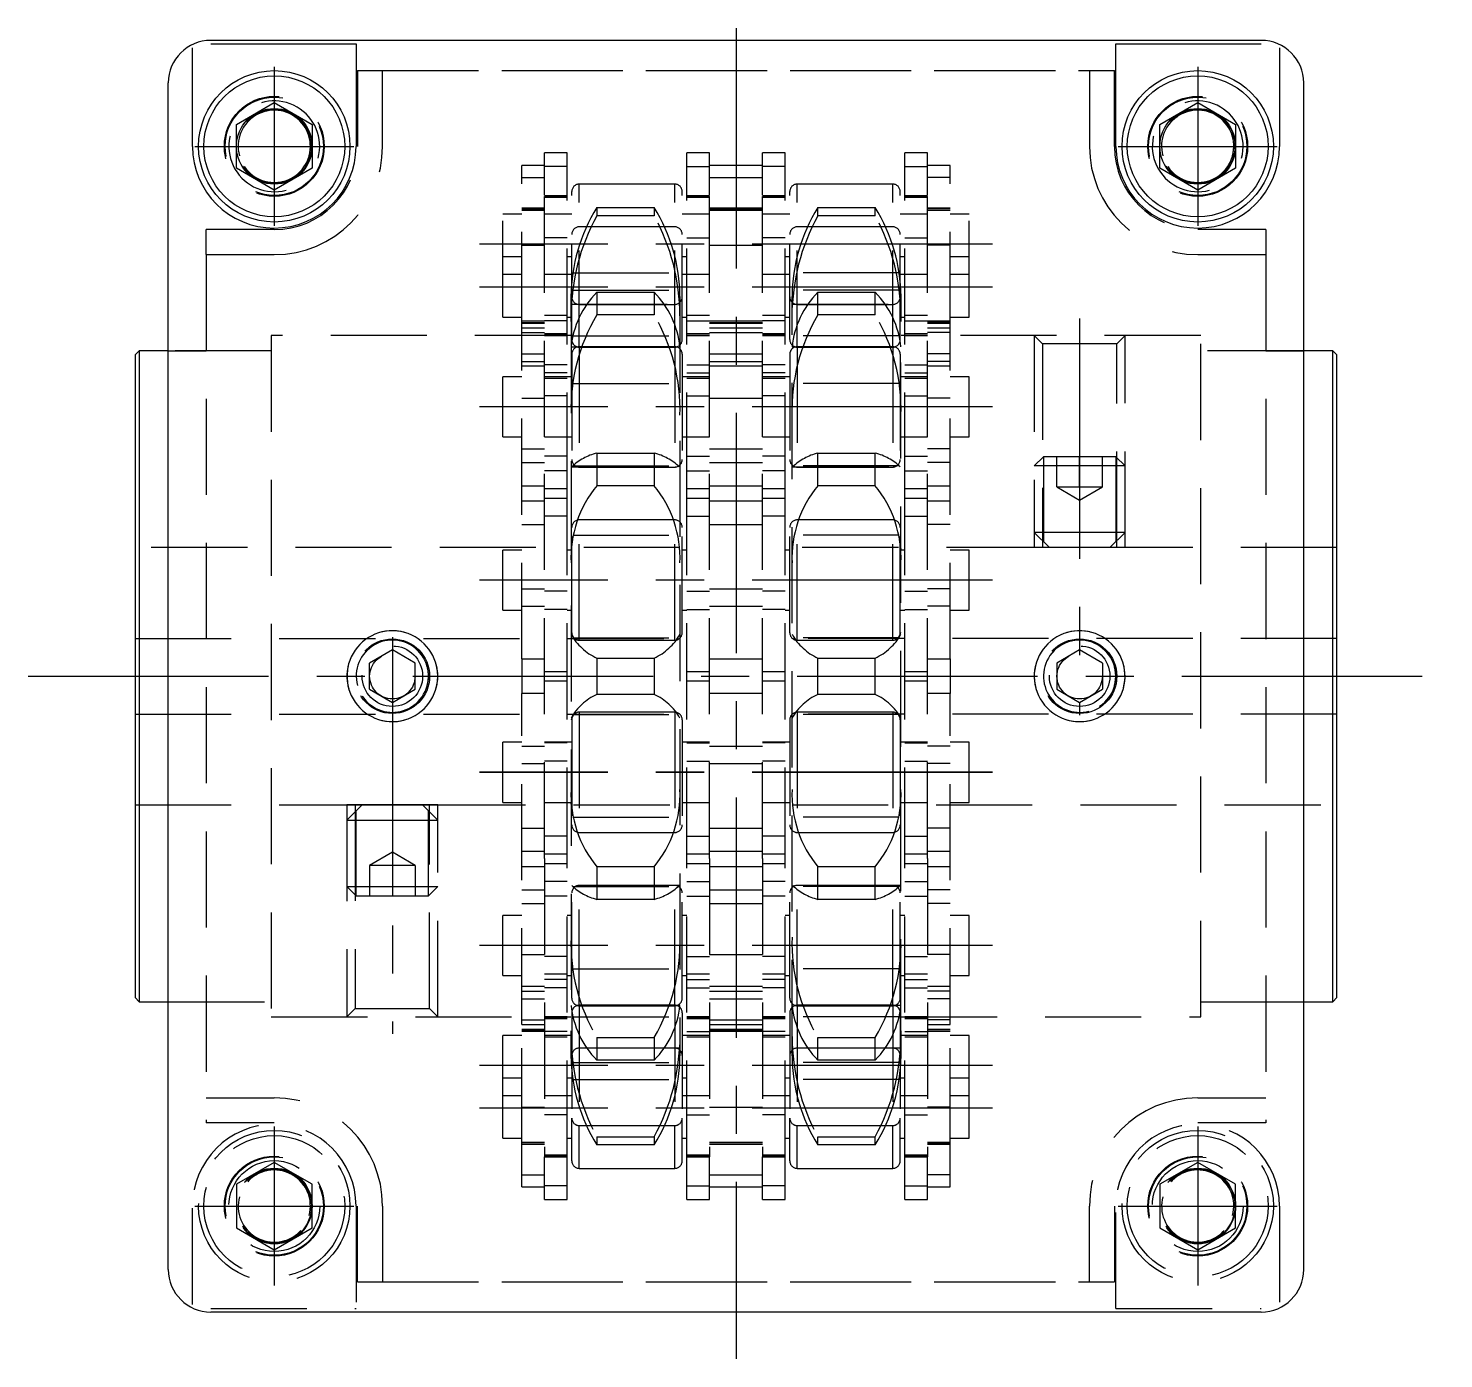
# Model space of a CAD drawing. Extents: x -7 to 197, y -8 to 201.
# Drawn here: x -7.1 to 86.4, y 113.5 to 201.3 of the extents above; entities that cross this region are included whole.
import ezdxf

# ---------------------------------------------------------------- set-up
doc = ezdxf.new("R2010")
doc.units = 0
doc.header["$LTSCALE"] = 0.5
doc.linetypes.add('CENTER', pattern=[50.8, 31.75, -6.35, 6.35, -6.35])
doc.linetypes.add('DASHED', pattern=[19.05, 12.7, -6.35])
for name, color, linetype in [('MSM_CENTER', 1, 'CENTER'), ('MSM_CONTINUOUS', 7, 'CONTINUOUS'), ('MSM_DASHED', 4, 'DASHED')]:
    doc.layers.add(name, color=color, linetype=linetype)

msp = doc.modelspace()

# ---------------------------------------------------------------- linework, layer by layer
at = {"layer": 'MSM_CENTER'}
for p, q in [((39.7, 201.346), (39.7, 113.469)), ((9.2, 198.8), (9.2, 188.3)), ((70.2, 198.8), (70.2, 188.3)), ((3.95, 193.55), (14.45, 193.55)), ((64.95, 193.55), (75.45, 193.55)), ((56.64, 187.084), (22.76, 187.084)), ((56.64, 184.258), (22.76, 184.258)), ((56.64, 184.258), (22.76, 184.258)), ((62.4, 182.175), (62.4, 155.968)), ((56.64, 176.342), (22.76, 176.342)), ((56.64, 176.34), (22.76, 176.34)), ((56.64, 164.9), (22.76, 164.9)), ((56.64, 164.899), (22.76, 164.899)), ((17, 161.131), (17, 134.925)), ((-7.05, 158.55), (86.45, 158.55)), ((56.64, 152.202), (22.76, 152.202)), ((56.64, 152.2), (22.76, 152.2)), ((56.64, 140.759), (22.76, 140.759)), ((56.64, 140.758), (22.76, 140.758)), ((56.64, 132.841), (22.76, 132.841)), ((56.64, 132.84), (22.76, 132.84)), ((56.64, 130.015), (22.76, 130.015)), ((9.2, 128.8), (9.2, 118.3)), ((70.2, 128.8), (70.2, 118.3)), ((3.95, 123.55), (14.45, 123.55)), ((64.95, 123.55), (75.45, 123.55))]:
    msp.add_line(p, q, dxfattribs=at)
at = {"layer": 'MSM_CONTINUOUS'}
for p, q in [((74.4, 200.55), (5, 200.55)), ((74.4, 200.55), (5, 200.55)), ((5, 200.318), (14.6, 200.318)), ((14.6, 200.318), (14.6, 193.55)), ((64.8, 193.55), (64.8, 200.318)), ((64.8, 200.318), (74.4, 200.318)), ((3.8, 193.55), (3.8, 200.047)), ((75.6, 200.047), (75.6, 193.55)), ((2.2, 119.35), (2.2, 197.75)), ((77.2, 119.35), (77.2, 197.75)), ((6.7, 194.993), (9.2, 196.436)), ((9.2, 196.436), (11.7, 194.993)), ((67.7, 194.993), (70.2, 196.436)), ((70.2, 196.436), (72.7, 194.993)), ((6.7, 192.106), (6.7, 194.993)), ((11.7, 194.993), (11.7, 192.106)), ((67.7, 192.106), (67.7, 194.993)), ((72.7, 194.993), (72.7, 192.106)), ((9.2, 190.663), (6.7, 192.106)), ((11.7, 192.106), (9.2, 190.663)), ((70.2, 190.663), (67.7, 192.106)), ((72.7, 192.106), (70.2, 190.663)), ((0.283, 180.05), (0, 179.767)), ((0, 179.767), (0, 137.332)), ((0.283, 180.05), (0.283, 137.05)), ((2.2, 180.05), (0.283, 180.05)), ((79.117, 180.05), (77.2, 180.05)), ((79.4, 179.767), (79.117, 180.05)), ((79.117, 137.05), (79.117, 180.05)), ((79.4, 137.332), (79.4, 179.767)), ((0, 137.332), (0.283, 137.05)), ((0.283, 137.05), (2.2, 137.05)), ((77.2, 137.05), (79.117, 137.05)), ((79.117, 137.05), (79.4, 137.332)), ((74.4, 116.55), (5, 116.55)), ((74.4, 116.55), (5, 116.55))]:
    msp.add_line(p, q, dxfattribs=at)
for centre, radius in [((9.2, 193.55), 5), ((70.2, 193.55), 5), ((9.2, 193.55), 4.654), ((70.2, 193.55), 4.654), ((9.2, 193.55), 2.5), ((70.2, 193.55), 2.5)]:
    msp.add_circle(centre, radius, dxfattribs=at)
for centre, radius, start, end in [((5, 197.75), 2.8, 90, 180), ((5, 197.75), 2.8, 90, 180), ((74.4, 197.75), 2.8, 0, 90), ((74.4, 197.75), 2.8, 0, 90), ((9.2, 193.55), 5.4, 180, 0), ((70.2, 193.55), 5.4, 180, 0), ((5, 119.35), 2.8, 180, 270), ((5, 119.35), 2.8, 180, 270), ((74.4, 119.35), 2.8, 270, 0), ((74.4, 119.35), 2.8, 270, 0)]:
    msp.add_arc(centre, radius, start, end, dxfattribs=at)
at = {"layer": 'MSM_DASHED'}
for p, q in [((14.7, 198.55), (14.7, 193.55)), ((14.7, 198.55), (64.7, 198.55)), ((16.35, 193.55), (16.35, 198.55)), ((16.35, 198.55), (63.05, 198.55)), ((63.05, 198.55), (63.05, 193.55)), ((64.7, 193.55), (64.7, 198.55)), ((28.55, 193.115), (27.05, 193.115)), ((27.05, 190.316), (27.05, 193.115)), ((28.55, 190.288), (28.55, 193.115)), ((37.95, 193.115), (36.45, 193.115)), ((36.45, 190.288), (36.45, 193.115)), ((37.95, 190.316), (37.95, 193.115)), ((42.95, 193.115), (41.45, 193.115)), ((41.45, 190.316), (41.45, 193.115)), ((42.95, 190.288), (42.95, 193.115)), ((52.35, 193.115), (50.85, 193.115)), ((50.85, 190.288), (50.85, 193.115)), ((52.35, 190.316), (52.35, 193.115)), ((27.05, 192.289), (25.55, 192.289)), ((25.55, 181.547), (25.55, 192.289)), ((28.55, 192.219), (27.05, 192.219)), ((36.45, 192.219), (37.95, 192.219)), ((41.45, 192.289), (37.95, 192.289)), ((42.95, 192.219), (41.45, 192.219)), ((50.85, 192.219), (52.35, 192.219)), ((53.85, 192.289), (52.35, 192.289)), ((53.85, 181.547), (53.85, 192.289)), ((25.55, 191.49), (27.05, 191.49)), ((35.65, 191.059), (29.35, 191.059)), ((29.35, 180.317), (29.35, 191.059)), ((35.65, 180.317), (35.65, 191.059)), ((37.95, 191.49), (41.45, 191.49)), ((50.05, 191.059), (43.75, 191.059)), ((43.75, 180.317), (43.75, 191.059)), ((50.05, 180.317), (50.05, 191.059)), ((53.85, 191.49), (52.35, 191.49)), ((27.05, 174.357), (27.05, 190.316)), ((28.55, 190.288), (27.05, 190.288)), ((28.55, 190.288), (27.05, 190.288)), ((28.55, 190.256), (27.05, 190.256)), ((27.05, 190.183), (28.55, 190.183)), ((28.55, 170.929), (28.55, 190.288)), ((28.85, 180.783), (28.85, 190.559)), ((36.15, 180.783), (36.15, 190.559)), ((37.95, 190.288), (36.45, 190.288)), ((36.45, 170.929), (36.45, 190.288)), ((37.95, 190.288), (36.45, 190.288)), ((36.45, 190.256), (37.95, 190.256)), ((36.45, 190.183), (37.95, 190.183)), ((37.95, 174.357), (37.95, 190.316)), ((41.45, 174.357), (41.45, 190.316)), ((42.95, 190.288), (41.45, 190.288)), ((42.95, 190.288), (41.45, 190.288)), ((42.95, 190.256), (41.45, 190.256)), ((41.45, 190.183), (42.95, 190.183)), ((42.95, 170.929), (42.95, 190.288)), ((43.25, 180.783), (43.25, 190.559)), ((50.55, 180.783), (50.55, 190.559)), ((52.35, 190.288), (50.85, 190.288)), ((50.85, 170.929), (50.85, 190.288)), ((52.35, 190.288), (50.85, 190.288)), ((50.85, 190.256), (52.35, 190.256)), ((50.85, 190.183), (52.35, 190.183)), ((52.35, 174.357), (52.35, 190.316)), ((25.55, 189.069), (24.3, 189.069)), ((24.3, 182.273), (24.3, 189.069)), ((27.05, 189.463), (25.55, 189.463)), ((27.05, 189.463), (25.55, 189.463)), ((25.55, 189.43), (27.05, 189.43)), ((25.55, 189.342), (27.05, 189.342)), ((28.55, 189.07), (27.05, 189.07)), ((28.85, 189.069), (27.05, 189.069)), ((30.501, 189.505), (34.299, 189.505)), ((30.501, 189.505), (30.501, 188.97)), ((34.299, 188.97), (30.501, 188.97)), ((34.299, 189.505), (34.299, 188.97)), ((37.95, 189.069), (36.15, 189.069)), ((37.95, 189.07), (36.45, 189.07)), ((41.45, 189.463), (37.95, 189.463)), ((41.45, 189.463), (37.95, 189.463)), ((37.95, 189.43), (41.45, 189.43)), ((37.95, 189.342), (41.45, 189.342)), ((42.95, 189.07), (41.45, 189.07)), ((43.25, 189.069), (41.45, 189.069)), ((45.101, 189.505), (48.899, 189.505)), ((45.101, 188.97), (45.101, 189.505)), ((48.899, 188.97), (45.101, 188.97)), ((48.899, 188.97), (48.899, 189.505)), ((52.35, 189.069), (50.55, 189.069)), ((52.35, 189.07), (50.85, 189.07)), ((53.85, 189.463), (52.35, 189.463)), ((53.85, 189.463), (52.35, 189.463)), ((53.85, 189.43), (52.35, 189.43)), ((52.35, 189.342), (53.85, 189.342)), ((55.1, 189.069), (53.85, 189.069)), ((55.1, 182.273), (55.1, 189.069)), ((4.7, 186.4), (4.7, 188.05)), ((9.2, 188.05), (4.7, 188.05)), ((35.65, 188.233), (29.35, 188.233)), ((35.65, 188.233), (29.35, 188.233)), ((50.05, 188.233), (43.75, 188.233)), ((50.05, 188.233), (43.75, 188.233)), ((74.7, 188.05), (70.2, 188.05)), ((74.7, 188.05), (74.7, 186.4)), ((25.55, 187.026), (27.05, 187.026)), ((28.55, 187.512), (27.05, 187.512)), ((36.45, 187.512), (37.95, 187.512)), ((37.95, 187.026), (41.45, 187.026)), ((42.95, 187.512), (41.45, 187.512)), ((50.85, 187.512), (52.35, 187.512)), ((53.85, 187.026), (52.35, 187.026)), ((4.7, 186.4), (4.7, 129.05)), ((4.7, 186.4), (9.2, 186.4)), ((25.55, 186.243), (24.3, 186.243)), ((25.55, 186.243), (24.3, 186.243)), ((28.85, 186.243), (28.55, 186.243)), ((28.85, 186.243), (28.55, 186.243)), ((36.45, 186.243), (36.15, 186.243)), ((36.45, 186.243), (36.15, 186.243)), ((43.25, 186.243), (42.95, 186.243)), ((43.25, 186.243), (42.95, 186.243)), ((50.85, 186.243), (50.55, 186.243)), ((50.85, 186.243), (50.55, 186.243)), ((55.1, 186.243), (53.85, 186.243)), ((55.1, 186.243), (53.85, 186.243)), ((70.2, 186.4), (74.7, 186.4)), ((74.7, 186.4), (74.7, 129.05)), ((28.916, 185.187), (35.884, 185.187)), ((50.484, 185.187), (43.516, 185.187)), ((24.3, 185.099), (25.55, 185.099)), ((27.05, 185.1), (28.55, 185.1)), ((27.05, 185.099), (28.85, 185.099)), ((36.15, 185.099), (37.95, 185.099)), ((36.45, 185.1), (37.95, 185.1)), ((41.45, 185.1), (42.95, 185.1)), ((41.45, 185.099), (43.25, 185.099)), ((50.55, 185.099), (52.35, 185.099)), ((50.85, 185.1), (52.35, 185.1)), ((53.85, 185.099), (55.1, 185.099)), ((28.8, 183.626), (28.8, 181.979)), ((28.848, 183.376), (28.857, 183.498)), ((28.916, 184.057), (35.884, 184.057)), ((30.501, 183.908), (34.299, 183.908)), ((30.501, 183.908), (30.501, 182.41)), ((34.299, 183.908), (34.299, 182.41)), ((36, 183.626), (36, 133.473)), ((43.4, 133.473), (43.4, 183.626)), ((50.484, 184.057), (43.516, 184.057)), ((45.101, 183.908), (48.899, 183.908)), ((45.101, 182.41), (45.101, 183.908)), ((48.899, 182.41), (48.899, 183.908)), ((50.484, 184.057), (50.549, 183.423)), ((50.6, 181.979), (50.6, 183.626)), ((28.55, 182.372), (27.05, 182.372)), ((28.8, 183.125), (36, 183.125)), ((29.35, 183.109), (35.65, 183.109)), ((34.299, 182.41), (30.501, 182.41)), ((37.95, 182.372), (36.45, 182.372)), ((42.95, 182.372), (41.45, 182.372)), ((43.4, 183.125), (50.6, 183.125)), ((43.75, 183.109), (50.05, 183.109)), ((48.899, 182.41), (45.101, 182.41)), ((52.35, 182.372), (50.85, 182.372)), ((24.3, 182.273), (25.55, 182.273)), ((24.3, 182.273), (25.55, 182.273)), ((27.05, 182.001), (25.55, 182.001)), ((25.55, 181.912), (27.05, 181.912)), ((25.55, 181.879), (27.05, 181.879)), ((27.05, 181.547), (25.55, 181.547)), ((25.55, 159.694), (25.55, 181.547)), ((28.55, 182.013), (27.05, 182.013)), ((28.55, 182.273), (28.85, 182.273)), ((28.55, 182.273), (28.85, 182.273)), ((28.802, 182.273), (28.802, 134.839)), ((36.15, 182.273), (36.45, 182.273)), ((36.15, 182.273), (36.45, 182.273)), ((36.45, 182.013), (37.95, 182.013)), ((41.45, 182.001), (37.95, 182.001)), ((37.95, 181.912), (41.45, 181.912)), ((37.95, 181.879), (41.45, 181.879)), ((41.45, 181.547), (37.95, 181.547)), ((42.95, 182.013), (41.45, 182.013)), ((42.95, 182.273), (43.25, 182.273)), ((42.95, 182.273), (43.25, 182.273)), ((50.55, 182.273), (50.85, 182.273)), ((50.55, 182.273), (50.85, 182.273)), ((50.598, 134.827), (50.598, 182.261)), ((50.85, 182.013), (52.35, 182.013)), ((53.85, 182.001), (52.35, 182.001)), ((53.85, 181.912), (52.35, 181.912)), ((52.35, 181.879), (53.85, 181.879)), ((53.85, 181.547), (52.35, 181.547)), ((53.85, 182.273), (55.1, 182.273)), ((53.85, 182.273), (55.1, 182.273)), ((53.85, 159.694), (53.85, 181.547)), ((9, 181.05), (9, 136.05)), ((28.8, 181.05), (9, 181.05)), ((25.55, 181.254), (27.05, 181.254)), ((28.55, 181.16), (27.05, 181.16)), ((28.55, 181.087), (27.05, 181.087)), ((27.05, 181.055), (28.55, 181.055)), ((28.916, 181.041), (35.884, 181.041)), ((37.95, 181.16), (36.45, 181.16)), ((36.45, 181.087), (37.95, 181.087)), ((36.45, 181.055), (37.95, 181.055)), ((37.95, 181.254), (41.45, 181.254)), ((42.95, 181.16), (41.45, 181.16)), ((42.95, 181.087), (41.45, 181.087)), ((41.45, 181.055), (42.95, 181.055)), ((50.484, 181.041), (43.516, 181.041)), ((70.4, 181.05), (50.6, 181.05)), ((52.35, 181.16), (50.85, 181.16)), ((50.85, 181.087), (52.35, 181.087)), ((50.85, 181.055), (52.35, 181.055)), ((53.85, 181.254), (52.35, 181.254)), ((59.4, 181.05), (59.4, 167.05)), ((59.4, 181.05), (59.941, 180.508)), ((59.4, 181.05), (59.48, 181.04)), ((59.941, 180.508), (59.941, 167.047)), ((64.858, 180.508), (59.941, 180.508)), ((64.858, 180.508), (65.4, 181.05)), ((64.858, 167.047), (64.858, 180.508)), ((65.4, 167.05), (65.4, 181.05)), ((70.4, 136.05), (70.4, 181.05)), ((2.2, 180.05), (4.7, 180.05)), ((2.2, 180.05), (4.7, 180.05)), ((9, 180.05), (2.2, 180.05)), ((25.55, 179.852), (27.05, 179.852)), ((28.8, 180.299), (36, 180.299)), ((28.85, 179.817), (28.85, 172.867)), ((35.65, 180.317), (29.35, 180.317)), ((29.35, 180.317), (29.35, 172.367)), ((35.65, 180.315), (29.35, 180.315)), ((29.35, 180.283), (35.65, 180.283)), ((29.35, 180.283), (35.65, 180.283)), ((35.65, 180.317), (35.65, 172.367)), ((36.15, 179.817), (36.15, 172.867)), ((37.95, 179.852), (41.45, 179.852)), ((43.25, 179.817), (43.25, 172.867)), ((43.4, 180.299), (50.6, 180.299)), ((50.05, 180.317), (43.75, 180.317)), ((43.75, 180.317), (43.75, 172.367)), ((50.05, 180.315), (43.75, 180.315)), ((43.75, 180.283), (50.05, 180.283)), ((43.75, 180.283), (50.05, 180.283)), ((50.05, 180.317), (50.05, 172.367)), ((50.55, 179.817), (50.55, 172.867)), ((53.85, 179.852), (52.35, 179.852)), ((77.2, 180.05), (70.4, 180.05)), ((74.7, 180.05), (77.2, 180.05)), ((74.7, 180.05), (77.2, 180.05)), ((25.55, 179.345), (27.05, 179.345)), ((25.55, 179.053), (27.05, 179.053)), ((28.55, 179.124), (27.05, 179.124)), ((36.45, 179.124), (37.95, 179.124)), ((37.95, 179.345), (41.45, 179.345)), ((37.95, 179.053), (41.45, 179.053)), ((42.95, 179.124), (41.45, 179.124)), ((50.85, 179.124), (52.35, 179.124)), ((53.85, 179.345), (52.35, 179.345)), ((52.35, 179.053), (53.85, 179.053)), ((24.3, 174.357), (24.3, 178.327)), ((25.55, 178.327), (24.3, 178.327)), ((25.55, 178.325), (24.3, 178.325)), ((28.55, 178.585), (27.05, 178.585)), ((28.85, 178.327), (27.05, 178.327)), ((28.55, 178.327), (27.05, 178.327)), ((28.55, 178.325), (27.05, 178.325)), ((28.85, 178.325), (27.05, 178.325)), ((27.05, 178.228), (28.55, 178.228)), ((28.916, 177.875), (35.884, 177.875)), ((37.95, 178.327), (36.15, 178.327)), ((37.95, 178.325), (36.15, 178.325)), ((36.45, 178.585), (37.95, 178.585)), ((37.95, 178.327), (36.45, 178.327)), ((37.95, 178.325), (36.45, 178.325)), ((36.45, 178.228), (37.95, 178.228)), ((42.95, 178.585), (41.45, 178.585)), ((43.25, 178.327), (41.45, 178.327)), ((42.95, 178.327), (41.45, 178.327)), ((42.95, 178.325), (41.45, 178.325)), ((43.25, 178.325), (41.45, 178.325)), ((41.45, 178.228), (42.95, 178.228)), ((50.484, 177.875), (43.516, 177.875)), ((52.35, 178.327), (50.55, 178.327)), ((52.35, 178.325), (50.55, 178.325)), ((50.85, 178.585), (52.35, 178.585)), ((52.35, 178.327), (50.85, 178.327)), ((52.35, 178.325), (50.85, 178.325)), ((50.85, 178.228), (52.35, 178.228)), ((55.1, 178.327), (53.85, 178.327)), ((55.1, 178.325), (53.85, 178.325)), ((55.1, 174.357), (55.1, 178.327)), ((25.55, 176.922), (27.05, 176.922)), ((28.55, 177.07), (27.05, 177.07)), ((36.45, 177.07), (37.95, 177.07)), ((37.95, 176.922), (41.45, 176.922)), ((42.95, 177.07), (41.45, 177.07)), ((50.85, 177.07), (52.35, 177.07)), ((53.85, 176.922), (52.35, 176.922)), ((24.3, 174.357), (25.55, 174.357)), ((24.3, 174.355), (24.3, 174.357)), ((24.3, 174.355), (25.55, 174.355)), ((27.05, 174.357), (28.85, 174.357)), ((27.05, 146.517), (27.05, 174.357)), ((27.05, 174.357), (28.55, 174.357)), ((27.05, 174.355), (28.55, 174.355)), ((27.05, 174.355), (28.85, 174.355)), ((36.15, 174.357), (37.95, 174.357)), ((36.15, 174.355), (37.95, 174.355)), ((36.45, 174.357), (37.95, 174.357)), ((36.45, 174.355), (37.95, 174.355)), ((37.95, 146.517), (37.95, 174.357)), ((41.45, 174.357), (43.25, 174.357)), ((41.45, 146.517), (41.45, 174.357)), ((41.45, 174.357), (42.95, 174.357)), ((41.45, 174.355), (42.95, 174.355)), ((41.45, 174.355), (43.25, 174.355)), ((50.55, 174.357), (52.35, 174.357)), ((50.55, 174.355), (52.35, 174.355)), ((50.85, 174.357), (52.35, 174.357)), ((50.85, 174.355), (52.35, 174.355)), ((52.35, 146.517), (52.35, 174.357)), ((53.85, 174.357), (55.1, 174.357)), ((53.85, 174.355), (55.1, 174.355)), ((55.1, 174.355), (55.1, 174.357)), ((25.55, 173.572), (27.05, 173.572)), ((28.55, 173.086), (27.05, 173.086)), ((30.501, 173.289), (34.299, 173.289)), ((30.501, 173.289), (30.501, 171.125)), ((34.299, 173.289), (34.299, 171.125)), ((36.45, 173.086), (37.95, 173.086)), ((37.95, 173.572), (41.45, 173.572)), ((42.95, 173.086), (41.45, 173.086)), ((45.101, 173.289), (48.899, 173.289)), ((45.101, 171.125), (45.101, 173.289)), ((48.899, 171.125), (48.899, 173.289)), ((50.85, 173.086), (52.35, 173.086)), ((53.85, 173.572), (52.35, 173.572)), ((60.014, 173.05), (59.4, 172.436)), ((64.786, 173.05), (60.014, 173.05)), ((60.014, 173.05), (60.014, 167.436)), ((60.9, 171.05), (60.9, 173.05)), ((62.4, 171.05), (62.4, 173.05)), ((63.9, 171.05), (63.9, 173.05)), ((65.4, 172.436), (64.786, 173.05)), ((64.786, 173.05), (64.786, 167.436)), ((25.55, 172.66), (27.05, 172.66)), ((28.55, 172.116), (27.05, 172.116)), ((28.849, 172.381), (35.951, 172.381)), ((28.85, 172.867), (28.85, 172.865)), ((28.916, 172.44), (35.884, 172.44)), ((29.35, 172.367), (35.65, 172.367)), ((29.35, 172.367), (29.35, 172.365)), ((29.35, 172.365), (35.65, 172.365)), ((35.65, 172.367), (35.65, 172.365)), ((36.15, 172.867), (36.15, 172.865)), ((36.45, 172.116), (37.95, 172.116)), ((37.95, 172.66), (41.45, 172.66)), ((42.95, 172.116), (41.45, 172.116)), ((43.25, 172.867), (43.25, 172.865)), ((43.407, 172.48), (43.4, 172.677)), ((43.449, 172.381), (50.551, 172.381)), ((50.484, 172.44), (43.516, 172.44)), ((43.75, 172.367), (50.05, 172.367)), ((43.75, 172.367), (43.75, 172.365)), ((43.75, 172.365), (50.05, 172.365)), ((50.05, 172.367), (50.05, 172.365)), ((50.55, 172.867), (50.55, 172.865)), ((50.85, 172.116), (52.35, 172.116)), ((53.85, 172.66), (52.35, 172.66)), ((65.4, 172.436), (59.4, 172.436)), ((25.55, 171.135), (27.05, 171.135)), ((34.299, 171.125), (30.501, 171.125)), ((37.95, 171.135), (41.45, 171.135)), ((48.899, 171.125), (45.101, 171.125)), ((52.35, 171.135), (53.85, 171.135)), ((28.55, 170.929), (27.05, 170.929)), ((27.05, 170.31), (28.55, 170.31)), ((28.55, 146.169), (28.55, 170.929)), ((37.95, 170.929), (36.45, 170.929)), ((36.45, 146.169), (36.45, 170.929)), ((36.45, 170.31), (37.95, 170.31)), ((42.95, 170.929), (41.45, 170.929)), ((41.45, 170.31), (42.95, 170.31)), ((42.95, 146.169), (42.95, 170.929)), ((52.35, 170.929), (50.85, 170.929)), ((50.85, 146.169), (50.85, 170.929)), ((50.85, 170.31), (52.35, 170.31)), ((60.9, 171.05), (63.9, 171.05)), ((60.9, 171.05), (62.4, 170.184)), ((62.4, 170.184), (63.9, 171.05)), ((27.05, 170.105), (25.55, 170.105)), ((41.45, 170.105), (37.95, 170.105)), ((53.85, 170.105), (52.35, 170.105)), ((25.55, 168.581), (27.05, 168.581)), ((28.55, 169.125), (27.05, 169.125)), ((28.85, 161.424), (28.85, 168.374)), ((35.65, 168.875), (29.35, 168.875)), ((29.35, 160.924), (29.35, 168.874)), ((35.65, 168.874), (29.35, 168.874)), ((35.65, 160.924), (35.65, 168.874)), ((36.15, 161.424), (36.15, 168.374)), ((36.45, 169.125), (37.95, 169.125)), ((37.95, 168.581), (41.45, 168.581)), ((42.95, 169.125), (41.45, 169.125)), ((43.25, 161.424), (43.25, 168.374)), ((50.05, 168.875), (43.75, 168.875)), ((50.05, 168.874), (43.75, 168.874)), ((43.75, 160.924), (43.75, 168.874)), ((50.05, 160.924), (50.05, 168.874)), ((50.55, 161.424), (50.55, 168.374)), ((50.85, 169.125), (52.35, 169.125)), ((53.85, 168.581), (52.35, 168.581)), ((28.916, 167.865), (35.884, 167.865)), ((50.484, 167.865), (43.516, 167.865)), ((50.55, 167.388), (50.584, 166.886)), ((59.4, 168.05), (60.4, 167.05)), ((65.4, 168.05), (59.4, 168.05)), ((64.4, 167.05), (65.4, 168.05)), ((36, 167.05), (0, 167.05)), ((25.55, 166.885), (24.3, 166.885)), ((24.3, 162.914), (24.3, 166.884)), ((25.55, 166.884), (24.3, 166.884)), ((28.85, 166.885), (28.55, 166.885)), ((28.85, 166.884), (28.55, 166.884)), ((36.45, 166.885), (36.15, 166.885)), ((36.45, 166.884), (36.15, 166.884)), ((43.25, 166.885), (42.95, 166.885)), ((43.25, 166.884), (42.95, 166.884)), ((59.95, 167.05), (43.4, 167.05)), ((50.85, 166.885), (50.55, 166.885)), ((50.85, 166.884), (50.55, 166.884)), ((55.1, 166.885), (53.85, 166.885)), ((55.1, 166.884), (53.85, 166.884)), ((55.1, 162.914), (55.1, 166.884)), ((65.4, 167.05), (59.4, 167.05)), ((65.4, 167.05), (59.4, 167.05)), ((64.4, 167.05), (60.4, 167.05)), ((79.4, 167.05), (64.851, 167.05)), ((25.55, 164.319), (27.05, 164.319)), ((28.55, 164.171), (27.05, 164.171)), ((36.45, 164.171), (37.95, 164.171)), ((37.95, 164.319), (41.45, 164.319)), ((42.95, 164.171), (41.45, 164.171)), ((50.85, 164.171), (52.35, 164.171)), ((53.85, 164.319), (52.35, 164.319)), ((24.3, 162.915), (25.55, 162.915)), ((24.3, 162.914), (25.55, 162.914)), ((25.55, 163.179), (27.05, 163.179)), ((28.55, 162.959), (27.05, 162.959)), ((28.55, 162.915), (28.85, 162.915)), ((28.55, 162.914), (28.85, 162.914)), ((36.15, 162.915), (36.45, 162.915)), ((36.15, 162.914), (36.45, 162.914)), ((36.45, 162.959), (37.95, 162.959)), ((37.95, 163.179), (41.45, 163.179)), ((42.95, 162.959), (41.45, 162.959)), ((42.95, 162.915), (43.25, 162.915)), ((42.95, 162.914), (43.25, 162.914)), ((50.55, 162.915), (50.85, 162.915)), ((50.55, 162.914), (50.85, 162.914)), ((50.85, 162.959), (52.35, 162.959)), ((53.85, 163.179), (52.35, 163.179)), ((53.85, 162.915), (55.1, 162.915)), ((53.85, 162.914), (55.1, 162.914)), ((0, 161.05), (36, 161.05)), ((28.843, 161.36), (28.832, 161.44)), ((28.916, 161.088), (35.884, 161.088)), ((29.35, 160.925), (35.65, 160.925)), ((29.35, 160.924), (35.65, 160.924)), ((35.813, 160.955), (35.884, 161.088)), ((79.4, 161.05), (43.4, 161.05)), ((50.484, 161.088), (43.516, 161.088)), ((43.516, 161.088), (43.589, 160.952)), ((43.75, 160.925), (50.05, 160.925)), ((43.75, 160.924), (50.05, 160.924)), ((50.568, 161.439), (50.554, 161.339)), ((17, 160.282), (15.5, 159.416)), ((18.5, 159.416), (17, 160.282)), ((62.4, 160.282), (60.9, 159.416)), ((63.9, 159.416), (62.4, 160.282)), ((15.5, 157.684), (15.5, 159.416)), ((18.5, 157.684), (18.5, 159.416)), ((25.55, 159.694), (27.05, 159.694)), ((25.55, 159.694), (25.55, 157.407)), ((30.501, 159.751), (34.299, 159.751)), ((30.501, 159.751), (30.501, 157.348)), ((34.299, 159.751), (34.299, 157.348)), ((37.95, 159.694), (41.45, 159.694)), ((45.101, 159.751), (48.899, 159.751)), ((45.101, 157.348), (45.101, 159.751)), ((48.899, 157.348), (48.899, 159.751)), ((52.35, 159.694), (53.85, 159.694)), ((53.85, 159.694), (53.85, 157.407)), ((60.9, 159.416), (60.9, 157.684)), ((63.9, 159.416), (63.9, 157.684)), ((27.05, 158.87), (28.55, 158.87)), ((28.55, 158.23), (27.05, 158.23)), ((36.45, 158.87), (37.95, 158.87)), ((37.95, 158.23), (36.45, 158.23)), ((41.45, 158.87), (42.95, 158.87)), ((42.95, 158.23), (41.45, 158.23)), ((50.85, 158.87), (52.35, 158.87)), ((52.35, 158.23), (50.85, 158.23)), ((15.5, 157.684), (17, 156.818)), ((17, 156.818), (18.5, 157.684)), ((25.55, 135.554), (25.55, 157.407)), ((27.05, 157.407), (25.55, 157.407)), ((34.299, 157.348), (30.501, 157.348)), ((41.45, 157.407), (37.95, 157.407)), ((48.899, 157.348), (45.101, 157.348)), ((53.85, 157.407), (52.35, 157.407)), ((53.85, 135.554), (53.85, 157.407)), ((60.9, 157.684), (62.4, 156.818)), ((62.4, 156.818), (63.9, 157.684)), ((29.35, 156.177), (29.35, 148.227)), ((35.65, 156.177), (29.35, 156.177)), ((35.65, 156.175), (29.35, 156.175)), ((35.65, 156.177), (35.65, 148.227)), ((35.884, 156.011), (35.81, 156.149)), ((43.588, 156.146), (43.516, 156.011)), ((43.75, 156.177), (43.75, 148.227)), ((50.05, 156.177), (43.75, 156.177)), ((50.05, 156.175), (43.75, 156.175)), ((50.05, 156.177), (50.05, 148.227)), ((0, 156.05), (36, 156.05)), ((28.832, 155.662), (28.846, 155.761)), ((28.85, 155.677), (28.85, 148.727)), ((28.916, 156.011), (35.884, 156.011)), ((36.15, 155.677), (36.15, 148.727)), ((43.25, 155.677), (43.25, 148.727)), ((79.4, 156.05), (43.4, 156.05)), ((50.484, 156.011), (43.516, 156.011)), ((50.55, 155.677), (50.55, 148.727)), ((50.557, 155.74), (50.568, 155.661)), ((25.55, 154.187), (24.3, 154.187)), ((24.3, 150.217), (24.3, 154.187)), ((25.55, 154.185), (24.3, 154.185)), ((25.55, 153.921), (27.05, 153.921)), ((28.85, 154.187), (27.05, 154.187)), ((28.55, 154.185), (27.05, 154.185)), ((28.85, 154.185), (27.05, 154.185)), ((28.55, 154.184), (27.05, 154.184)), ((28.55, 154.14), (27.05, 154.14)), ((37.95, 154.187), (36.15, 154.187)), ((37.95, 154.185), (36.15, 154.185)), ((37.95, 154.185), (36.45, 154.185)), ((37.95, 154.184), (36.45, 154.184)), ((36.45, 154.14), (37.95, 154.14)), ((37.95, 153.921), (41.45, 153.921)), ((43.25, 154.187), (41.45, 154.187)), ((42.95, 154.185), (41.45, 154.185)), ((43.25, 154.185), (41.45, 154.185)), ((42.95, 154.184), (41.45, 154.184)), ((42.95, 154.14), (41.45, 154.14)), ((52.35, 154.187), (50.55, 154.187)), ((52.35, 154.185), (50.55, 154.185)), ((52.35, 154.185), (50.85, 154.185)), ((52.35, 154.184), (50.85, 154.184)), ((50.85, 154.14), (52.35, 154.14)), ((53.85, 153.921), (52.35, 153.921)), ((55.1, 154.187), (53.85, 154.187)), ((55.1, 154.185), (53.85, 154.185)), ((55.1, 150.217), (55.1, 154.187)), ((25.55, 152.782), (27.05, 152.782)), ((28.55, 152.929), (27.05, 152.929)), ((36.45, 152.929), (37.95, 152.929)), ((37.95, 152.782), (41.45, 152.782)), ((42.95, 152.929), (41.45, 152.929)), ((50.85, 152.929), (52.35, 152.929)), ((53.85, 152.782), (52.35, 152.782)), ((0, 150.05), (14.549, 150.05)), ((14, 150.05), (14, 136.05)), ((15, 150.05), (14, 149.05)), ((14, 150.05), (20, 150.05)), ((20, 150.05), (14, 150.05)), ((14.541, 150.052), (14.541, 136.591)), ((14.613, 144.05), (14.613, 149.663)), ((15, 150.05), (19, 150.05)), ((20, 149.05), (19, 150.05)), ((19.386, 144.05), (19.386, 149.663)), ((19.45, 150.05), (36, 150.05)), ((19.458, 136.591), (19.458, 150.052)), ((20, 136.05), (20, 150.05)), ((24.3, 150.217), (25.55, 150.217)), ((24.3, 150.215), (24.3, 150.217)), ((24.3, 150.215), (25.55, 150.215)), ((27.05, 150.217), (28.85, 150.217)), ((27.05, 150.215), (28.55, 150.215)), ((27.05, 150.215), (28.85, 150.215)), ((27.05, 150.214), (28.55, 150.214)), ((28.85, 149.711), (28.815, 150.215)), ((36.15, 150.217), (37.95, 150.217)), ((36.15, 150.215), (37.95, 150.215)), ((36.45, 150.215), (37.95, 150.215)), ((36.45, 150.214), (37.95, 150.214)), ((41.45, 150.217), (43.25, 150.217)), ((41.45, 150.215), (42.95, 150.215)), ((41.45, 150.215), (43.25, 150.215)), ((41.45, 150.214), (42.95, 150.214)), ((43.4, 150.05), (79.4, 150.05)), ((50.55, 150.217), (52.35, 150.217)), ((50.55, 150.215), (52.35, 150.215)), ((50.85, 150.215), (52.35, 150.215)), ((50.85, 150.214), (52.35, 150.214)), ((53.85, 150.217), (55.1, 150.217)), ((53.85, 150.215), (55.1, 150.215)), ((55.1, 150.215), (55.1, 150.217)), ((14, 149.05), (20, 149.05)), ((28.85, 148.727), (28.85, 148.725)), ((28.916, 149.234), (35.884, 149.234)), ((36.15, 148.727), (36.15, 148.725)), ((43.25, 148.727), (43.25, 148.725)), ((50.484, 149.234), (43.516, 149.234)), ((50.55, 148.727), (50.55, 148.725)), ((25.55, 148.52), (27.05, 148.52)), ((28.55, 147.974), (27.05, 147.974)), ((29.35, 148.227), (35.65, 148.227)), ((29.35, 148.227), (29.35, 148.225)), ((29.35, 148.225), (35.65, 148.225)), ((35.65, 148.227), (35.65, 148.225)), ((36.45, 147.974), (37.95, 147.974)), ((37.95, 148.52), (41.45, 148.52)), ((42.95, 147.974), (41.45, 147.974)), ((43.75, 148.227), (50.05, 148.227)), ((43.75, 148.227), (43.75, 148.225)), ((43.75, 148.225), (50.05, 148.225)), ((50.05, 148.227), (50.05, 148.225)), ((50.85, 147.974), (52.35, 147.974)), ((53.85, 148.52), (52.35, 148.52)), ((17, 146.916), (15.5, 146.05)), ((18.5, 146.05), (17, 146.916)), ((25.55, 146.995), (27.05, 146.995)), ((37.95, 146.995), (41.45, 146.995)), ((52.35, 146.995), (53.85, 146.995)), ((15.5, 146.05), (15.5, 144.05)), ((18.5, 146.05), (15.5, 146.05)), ((17, 146.05), (17, 144.05)), ((18.5, 146.05), (18.5, 144.05)), ((27.05, 145.963), (25.55, 145.963)), ((28.55, 146.789), (27.05, 146.789)), ((27.05, 146.517), (27.05, 126.811)), ((27.05, 146.169), (28.55, 146.169)), ((28.55, 126.811), (28.55, 146.169)), ((30.501, 145.974), (30.501, 143.81)), ((30.501, 145.974), (34.299, 145.974)), ((34.299, 145.974), (34.299, 143.81)), ((37.95, 146.789), (36.45, 146.789)), ((36.45, 126.811), (36.45, 146.169)), ((36.45, 146.169), (37.95, 146.169)), ((37.95, 146.517), (37.95, 126.811)), ((41.45, 145.963), (37.95, 145.963)), ((42.95, 146.789), (41.45, 146.789)), ((41.45, 146.517), (41.45, 126.811)), ((41.45, 146.169), (42.95, 146.169)), ((42.95, 126.811), (42.95, 146.169)), ((45.101, 145.974), (48.899, 145.974)), ((45.101, 143.81), (45.101, 145.974)), ((48.899, 143.81), (48.899, 145.974)), ((52.35, 146.789), (50.85, 146.789)), ((50.85, 126.811), (50.85, 146.169)), ((50.85, 146.169), (52.35, 146.169)), ((52.35, 146.517), (52.35, 126.811)), ((53.85, 145.963), (52.35, 145.963)), ((28.55, 144.984), (27.05, 144.984)), ((36.45, 144.984), (37.95, 144.984)), ((42.95, 144.984), (41.45, 144.984)), ((50.85, 144.984), (52.35, 144.984)), ((14, 144.663), (14.613, 144.05)), ((14, 144.663), (20, 144.663)), ((14.613, 144.05), (19.386, 144.05)), ((19.386, 144.05), (20, 144.663)), ((25.55, 144.441), (27.05, 144.441)), ((28.55, 144.013), (27.05, 144.013)), ((35.951, 144.718), (28.849, 144.718)), ((28.85, 137.284), (28.85, 144.234)), ((28.916, 144.659), (35.884, 144.659)), ((35.65, 144.734), (29.35, 144.734)), ((29.35, 136.784), (29.35, 144.734)), ((35.65, 144.733), (29.35, 144.733)), ((35.65, 136.784), (35.65, 144.734)), ((35.993, 144.62), (36, 144.422)), ((36.15, 137.284), (36.15, 144.234)), ((36.45, 144.013), (37.95, 144.013)), ((37.95, 144.441), (41.45, 144.441)), ((42.95, 144.013), (41.45, 144.013)), ((43.25, 137.284), (43.25, 144.234)), ((50.551, 144.718), (43.449, 144.718)), ((50.484, 144.659), (43.516, 144.659)), ((50.05, 144.734), (43.75, 144.734)), ((43.75, 136.784), (43.75, 144.734)), ((50.05, 144.733), (43.75, 144.733)), ((50.05, 136.784), (50.05, 144.734)), ((50.55, 137.284), (50.55, 144.234)), ((50.85, 144.013), (52.35, 144.013)), ((53.85, 144.441), (52.35, 144.441)), ((25.55, 143.525), (27.05, 143.525)), ((34.299, 143.81), (30.501, 143.81)), ((37.95, 143.525), (41.45, 143.525)), ((48.899, 143.81), (45.101, 143.81)), ((53.85, 143.525), (52.35, 143.525)), ((25.55, 142.744), (24.3, 142.744)), ((24.3, 138.774), (24.3, 142.744)), ((25.55, 142.743), (24.3, 142.743)), ((28.85, 142.744), (28.55, 142.744)), ((28.85, 142.743), (28.55, 142.743)), ((36.45, 142.744), (36.15, 142.744)), ((36.45, 142.743), (36.15, 142.743)), ((43.25, 142.744), (42.95, 142.744)), ((43.25, 142.743), (42.95, 142.743)), ((50.85, 142.744), (50.55, 142.744)), ((50.85, 142.743), (50.55, 142.743)), ((55.1, 142.744), (53.85, 142.744)), ((55.1, 142.743), (53.85, 142.743)), ((55.1, 138.774), (55.1, 142.744)), ((25.55, 140.178), (27.05, 140.178)), ((28.55, 140.029), (27.05, 140.029)), ((36.45, 140.029), (37.95, 140.029)), ((37.95, 140.178), (41.45, 140.178)), ((42.95, 140.029), (41.45, 140.029)), ((50.85, 140.029), (52.35, 140.029)), ((53.85, 140.178), (52.35, 140.178)), ((24.3, 138.773), (24.3, 138.774)), ((24.3, 138.774), (25.55, 138.774)), ((24.3, 138.773), (25.55, 138.773)), ((28.55, 138.871), (27.05, 138.871)), ((28.55, 138.514), (27.05, 138.514)), ((28.55, 138.774), (28.85, 138.774)), ((28.55, 138.773), (28.85, 138.773)), ((28.916, 139.224), (35.884, 139.224)), ((36.15, 138.774), (36.45, 138.774)), ((36.15, 138.773), (36.45, 138.773)), ((37.95, 138.871), (36.45, 138.871)), ((36.45, 138.514), (37.95, 138.514)), ((42.95, 138.871), (41.45, 138.871)), ((42.95, 138.514), (41.45, 138.514)), ((42.95, 138.774), (43.25, 138.774)), ((42.95, 138.773), (43.25, 138.773)), ((50.484, 139.224), (43.516, 139.224)), ((50.55, 138.774), (50.85, 138.774)), ((50.55, 138.773), (50.85, 138.773)), ((52.35, 138.871), (50.85, 138.871)), ((50.85, 138.514), (52.35, 138.514)), ((53.85, 138.774), (55.1, 138.774)), ((53.85, 138.773), (55.1, 138.773)), ((55.1, 138.773), (55.1, 138.774)), ((27.05, 138.046), (25.55, 138.046)), ((25.55, 137.753), (27.05, 137.753)), ((28.55, 137.975), (27.05, 137.975)), ((36.45, 137.975), (37.95, 137.975)), ((41.45, 138.046), (37.95, 138.046)), ((37.95, 137.753), (41.45, 137.753)), ((42.95, 137.975), (41.45, 137.975)), ((50.85, 137.975), (52.35, 137.975)), ((53.85, 138.046), (52.35, 138.046)), ((53.85, 137.753), (52.35, 137.753)), ((2.2, 137.05), (4.7, 137.05)), ((2.2, 137.05), (4.7, 137.05)), ((2.2, 137.05), (9, 137.05)), ((14.541, 136.591), (14, 136.05)), ((14.541, 136.591), (19.458, 136.591)), ((20, 136.05), (19.458, 136.591)), ((25.55, 137.248), (27.05, 137.248)), ((36, 136.8), (28.8, 136.8)), ((28.85, 137.283), (28.85, 137.284)), ((35.65, 136.816), (29.35, 136.816)), ((35.65, 136.815), (29.35, 136.815)), ((29.35, 136.784), (35.65, 136.784)), ((29.35, 136.783), (35.65, 136.783)), ((29.35, 136.783), (29.35, 128.866)), ((35.65, 136.783), (35.65, 128.866)), ((36.15, 137.283), (36.15, 137.284)), ((37.95, 137.248), (41.45, 137.248)), ((43.25, 137.283), (43.25, 137.284)), ((50.6, 136.8), (43.4, 136.8)), ((50.05, 136.816), (43.75, 136.816)), ((50.05, 136.815), (43.75, 136.815)), ((43.75, 136.784), (50.05, 136.784)), ((43.75, 136.783), (50.05, 136.783)), ((43.75, 136.783), (43.75, 128.866)), ((50.05, 136.783), (50.05, 128.866)), ((50.55, 137.283), (50.55, 137.284)), ((53.85, 137.248), (52.35, 137.248)), ((70.4, 137.05), (77.2, 137.05)), ((74.7, 137.05), (77.2, 137.05)), ((74.7, 137.05), (77.2, 137.05)), ((9, 136.05), (28.8, 136.05)), ((25.55, 135.844), (27.05, 135.844)), ((28.55, 136.045), (27.05, 136.045)), ((28.55, 136.013), (27.05, 136.013)), ((27.05, 135.94), (28.55, 135.94)), ((28.85, 136.316), (28.85, 129.366)), ((28.916, 136.058), (35.884, 136.058)), ((36.15, 136.316), (36.15, 129.366)), ((37.95, 136.045), (36.45, 136.045)), ((36.45, 136.013), (37.95, 136.013)), ((36.45, 135.94), (37.95, 135.94)), ((37.95, 135.844), (41.45, 135.844)), ((42.95, 136.045), (41.45, 136.045)), ((42.95, 136.013), (41.45, 136.013)), ((41.45, 135.94), (42.95, 135.94)), ((43.25, 136.316), (43.25, 129.366)), ((50.484, 136.058), (43.516, 136.058)), ((50.55, 136.316), (50.55, 129.366)), ((50.6, 136.05), (70.4, 136.05)), ((52.35, 136.045), (50.85, 136.045)), ((50.85, 136.013), (52.35, 136.013)), ((50.85, 135.94), (52.35, 135.94)), ((53.85, 135.844), (52.35, 135.844)), ((25.55, 134.826), (24.3, 134.826)), ((24.3, 130.856), (24.3, 134.826)), ((25.55, 134.825), (24.3, 134.825)), ((25.55, 127.636), (25.55, 135.554)), ((25.55, 135.554), (27.05, 135.554)), ((27.05, 135.22), (25.55, 135.22)), ((25.55, 135.187), (27.05, 135.187)), ((25.55, 135.099), (27.05, 135.099)), ((28.55, 135.086), (27.05, 135.086)), ((28.85, 134.826), (27.05, 134.826)), ((28.55, 134.826), (27.05, 134.826)), ((28.55, 134.826), (27.05, 134.826)), ((28.85, 134.825), (27.05, 134.825)), ((27.05, 134.728), (28.55, 134.728)), ((28.8, 135.12), (28.8, 133.473)), ((30.501, 134.689), (34.299, 134.689)), ((30.501, 134.689), (30.501, 133.191)), ((34.299, 134.689), (34.299, 133.191)), ((37.95, 134.826), (36.15, 134.826)), ((37.95, 134.825), (36.15, 134.825)), ((36.45, 135.086), (37.95, 135.086)), ((37.95, 134.826), (36.45, 134.826)), ((37.95, 134.826), (36.45, 134.826)), ((36.45, 134.728), (37.95, 134.728)), ((37.95, 135.554), (41.45, 135.554)), ((41.45, 135.22), (37.95, 135.22)), ((37.95, 135.187), (41.45, 135.187)), ((37.95, 135.099), (41.45, 135.099)), ((42.95, 135.086), (41.45, 135.086)), ((43.25, 134.826), (41.45, 134.826)), ((42.95, 134.826), (41.45, 134.826)), ((42.95, 134.826), (41.45, 134.826)), ((43.25, 134.825), (41.45, 134.825)), ((41.45, 134.728), (42.95, 134.728)), ((45.101, 133.191), (45.101, 134.689)), ((45.101, 134.689), (48.899, 134.689)), ((48.899, 133.191), (48.899, 134.689)), ((52.35, 134.826), (50.55, 134.826)), ((52.35, 134.825), (50.55, 134.825)), ((50.6, 133.473), (50.6, 135.12)), ((50.85, 135.086), (52.35, 135.086)), ((52.35, 134.826), (50.85, 134.826)), ((52.35, 134.826), (50.85, 134.826)), ((50.85, 134.728), (52.35, 134.728)), ((52.35, 135.554), (53.85, 135.554)), ((53.85, 135.22), (52.35, 135.22)), ((53.85, 135.187), (52.35, 135.187)), ((52.35, 135.099), (53.85, 135.099)), ((53.85, 127.636), (53.85, 135.554)), ((55.1, 134.826), (53.85, 134.826)), ((55.1, 134.825), (53.85, 134.825)), ((55.1, 130.856), (55.1, 134.826)), ((36, 133.975), (28.8, 133.975)), ((35.65, 133.99), (29.35, 133.99)), ((50.6, 133.975), (43.4, 133.975)), ((50.05, 133.99), (43.75, 133.99)), ((50.552, 133.723), (50.543, 133.601)), ((28.916, 133.042), (35.884, 133.042)), ((34.299, 133.191), (30.501, 133.191)), ((50.484, 133.042), (43.516, 133.042)), ((48.899, 133.191), (45.101, 133.191)), ((25.55, 132), (24.3, 132)), ((28.85, 132), (28.55, 132)), ((28.916, 131.912), (35.884, 131.912)), ((36.45, 132), (36.15, 132)), ((43.25, 132), (42.95, 132)), ((50.484, 131.912), (43.516, 131.912)), ((50.85, 132), (50.55, 132)), ((55.1, 132), (53.85, 132)), ((4.7, 130.7), (9.2, 130.7)), ((24.3, 130.856), (25.55, 130.856)), ((24.3, 130.855), (25.55, 130.855)), ((24.3, 128.03), (24.3, 130.855)), ((25.55, 130.072), (27.05, 130.072)), ((27.05, 130.856), (28.85, 130.856)), ((27.05, 130.856), (28.55, 130.856)), ((27.05, 130.856), (28.55, 130.856)), ((27.05, 130.855), (28.85, 130.855)), ((36.15, 130.856), (37.95, 130.856)), ((36.15, 130.855), (37.95, 130.855)), ((36.45, 130.856), (37.95, 130.856)), ((36.45, 130.856), (37.95, 130.856)), ((37.95, 130.072), (41.45, 130.072)), ((41.45, 130.856), (43.25, 130.856)), ((41.45, 130.856), (42.95, 130.856)), ((41.45, 130.856), (42.95, 130.856)), ((41.45, 130.855), (43.25, 130.855)), ((50.55, 130.856), (52.35, 130.856)), ((50.55, 130.855), (52.35, 130.855)), ((50.85, 130.856), (52.35, 130.856)), ((50.85, 130.856), (52.35, 130.856)), ((53.85, 130.072), (52.35, 130.072)), ((53.85, 130.856), (55.1, 130.856)), ((53.85, 130.855), (55.1, 130.855)), ((55.1, 128.03), (55.1, 130.855)), ((70.2, 130.7), (74.7, 130.7)), ((9.2, 129.05), (4.7, 129.05)), ((28.55, 129.587), (27.05, 129.587)), ((28.85, 126.54), (28.85, 129.365)), ((36.15, 126.54), (36.15, 129.365)), ((36.45, 129.587), (37.95, 129.587)), ((42.95, 129.587), (41.45, 129.587)), ((43.25, 126.54), (43.25, 129.365)), ((50.55, 126.54), (50.55, 129.365)), ((50.85, 129.587), (52.35, 129.587)), ((74.7, 129.05), (70.2, 129.05)), ((29.35, 128.866), (35.65, 128.866)), ((29.35, 128.865), (35.65, 128.865)), ((29.35, 126.04), (29.35, 128.865)), ((30.501, 128.129), (34.299, 128.129)), ((30.501, 128.129), (30.501, 127.594)), ((34.299, 128.129), (34.299, 127.594)), ((35.65, 126.04), (35.65, 128.865)), ((43.75, 128.866), (50.05, 128.866)), ((43.75, 128.865), (50.05, 128.865)), ((43.75, 126.04), (43.75, 128.865)), ((45.101, 128.129), (48.899, 128.129)), ((45.101, 127.594), (45.101, 128.129)), ((48.899, 127.594), (48.899, 128.129)), ((50.05, 126.04), (50.05, 128.865)), ((24.3, 128.03), (25.55, 128.03)), ((27.05, 127.758), (25.55, 127.758)), ((25.55, 127.669), (27.05, 127.669)), ((25.55, 127.636), (27.05, 127.636)), ((25.55, 127.635), (27.05, 127.635)), ((25.55, 124.81), (25.55, 127.635)), ((28.55, 128.03), (28.85, 128.03)), ((34.299, 127.594), (30.501, 127.594)), ((36.15, 128.03), (36.45, 128.03)), ((41.45, 127.758), (37.95, 127.758)), ((37.95, 127.669), (41.45, 127.669)), ((37.95, 127.636), (41.45, 127.636)), ((37.95, 127.635), (41.45, 127.635)), ((42.95, 128.03), (43.25, 128.03)), ((48.899, 127.594), (45.101, 127.594)), ((50.55, 128.03), (50.85, 128.03)), ((53.85, 127.758), (52.35, 127.758)), ((53.85, 127.669), (52.35, 127.669)), ((52.35, 127.636), (53.85, 127.636)), ((52.35, 127.635), (53.85, 127.635)), ((53.85, 128.03), (55.1, 128.03)), ((53.85, 124.81), (53.85, 127.635)), ((9.2, 126.436), (6.7, 124.993)), ((11.7, 124.993), (9.2, 126.436)), ((28.55, 126.916), (27.05, 126.916)), ((28.55, 126.843), (27.05, 126.843)), ((27.05, 126.811), (28.55, 126.811)), ((27.05, 123.985), (27.05, 126.811)), ((27.05, 126.811), (28.55, 126.811)), ((28.55, 123.985), (28.55, 126.811)), ((37.95, 126.916), (36.45, 126.916)), ((36.45, 126.843), (37.95, 126.843)), ((36.45, 126.811), (37.95, 126.811)), ((36.45, 123.985), (36.45, 126.811)), ((36.45, 126.811), (37.95, 126.811)), ((37.95, 123.985), (37.95, 126.811)), ((42.95, 126.916), (41.45, 126.916)), ((42.95, 126.843), (41.45, 126.843)), ((41.45, 126.811), (42.95, 126.811)), ((41.45, 123.985), (41.45, 126.811)), ((41.45, 126.811), (42.95, 126.811)), ((42.95, 123.985), (42.95, 126.811)), ((52.35, 126.916), (50.85, 126.916)), ((50.85, 126.843), (52.35, 126.843)), ((50.85, 126.811), (52.35, 126.811)), ((50.85, 123.985), (50.85, 126.811)), ((50.85, 126.811), (52.35, 126.811)), ((52.35, 123.985), (52.35, 126.811)), ((70.2, 126.436), (67.7, 124.993)), ((72.7, 124.993), (70.2, 126.436)), ((25.55, 125.609), (27.05, 125.609)), ((29.35, 126.04), (35.65, 126.04)), ((37.95, 125.609), (41.45, 125.609)), ((43.75, 126.04), (50.05, 126.04)), ((53.85, 125.609), (52.35, 125.609)), ((6.7, 124.993), (6.7, 122.106)), ((11.7, 122.106), (11.7, 124.993)), ((25.55, 124.81), (27.05, 124.81)), ((28.55, 124.881), (27.05, 124.881)), ((36.45, 124.881), (37.95, 124.881)), ((37.95, 124.81), (41.45, 124.81)), ((42.95, 124.881), (41.45, 124.881)), ((50.85, 124.881), (52.35, 124.881)), ((52.35, 124.81), (53.85, 124.81)), ((67.7, 124.993), (67.7, 122.106)), ((72.7, 122.106), (72.7, 124.993)), ((3.8, 117.052), (3.8, 123.55)), ((14.6, 123.55), (14.6, 116.781)), ((14.7, 118.55), (14.7, 123.55)), ((16.35, 123.55), (16.35, 118.55)), ((27.05, 123.985), (28.55, 123.985)), ((36.45, 123.985), (37.95, 123.985)), ((41.45, 123.985), (42.95, 123.985)), ((50.85, 123.985), (52.35, 123.985)), ((63.05, 118.55), (63.05, 123.55)), ((64.7, 123.55), (64.7, 118.55)), ((64.8, 116.781), (64.8, 123.55)), ((75.6, 123.55), (75.6, 117.052)), ((6.7, 122.106), (9.2, 120.663)), ((9.2, 120.663), (11.7, 122.106)), ((67.7, 122.106), (70.2, 120.663)), ((70.2, 120.663), (72.7, 122.106)), ((14.7, 118.55), (64.7, 118.55)), ((16.35, 118.55), (63.05, 118.55)), ((5, 116.781), (14.6, 116.781)), ((64.8, 116.781), (74.4, 116.781))]:
    msp.add_line(p, q, dxfattribs=at)
for centre, radius in [((9.2, 193.55), 3.3), ((9.2, 193.55), 3.25), ((70.2, 193.55), 3.3), ((70.2, 193.55), 3.25), ((9.2, 193.55), 2.459), ((70.2, 193.55), 2.459), ((17, 158.55), 2.459), ((62.4, 158.55), 2.459), ((17, 158.55), 2), ((17, 158.55), 1.5), ((62.4, 158.55), 2), ((62.4, 158.55), 1.5), ((9.2, 123.55), 5), ((9.2, 123.55), 4.654), ((70.2, 123.55), 5), ((70.2, 123.55), 4.654), ((9.2, 123.55), 3.3), ((9.2, 123.55), 3.25), ((9.2, 123.55), 3), ((70.2, 123.55), 3.3), ((70.2, 123.55), 3.25), ((70.2, 123.55), 3), ((9.2, 123.55), 2.5), ((9.2, 123.55), 2.459), ((70.2, 123.55), 2.5), ((70.2, 123.55), 2.459)]:
    msp.add_circle(centre, radius, dxfattribs=at)
for centre, radius, start, end in [((9.2, 193.55), 3, 345, 285), ((70.2, 193.55), 3, 345, 285), ((9.2, 193.55), 2.386, 345, 285), ((9.2, 193.55), 2.387, 255, 195), ((70.2, 193.55), 2.386, 345, 285), ((70.2, 193.55), 2.387, 255, 195), ((9.2, 193.55), 5.5, 270, 0), ((9.2, 193.55), 7.15, 270, 0), ((70.2, 193.55), 7.15, 180, 270), ((70.2, 193.55), 5.5, 180, 270), ((29.35, 190.559), 0.5, 90, 180), ((35.65, 190.559), 0.5, 0, 90), ((43.75, 190.559), 0.5, 90, 180), ((50.05, 190.559), 0.5, 0, 90), ((40.26, 183.495), 11.461, 148.37337, 179.34519), ((42.684, 182.318), 13.88, 151.3652, 179.866), ((24.54, 183.495), 11.461, 0.65481, 31.62663), ((22.116, 182.318), 13.88, 0.134, 28.6348), ((54.86, 183.495), 11.461, 148.37337, 179.34519), ((57.284, 182.318), 13.88, 151.3652, 179.866), ((39.14, 183.495), 11.461, 0.65481, 31.62663), ((36.716, 182.318), 13.88, 0.134, 28.6348), ((29.35, 187.733), 0.5, 90, 180), ((29.35, 187.733), 0.5, 90, 180), ((35.65, 187.733), 0.5, 0, 90), ((35.65, 187.733), 0.5, 0, 90), ((43.75, 187.733), 0.5, 90, 180), ((43.75, 187.733), 0.5, 90, 180), ((50.05, 187.733), 0.5, 0, 90), ((50.05, 187.733), 0.5, 0, 90), ((34.856, 179.653), 6.089, 135.65802, 173.90875), ((29.35, 183.609), 0.5, 180, 270), ((29.944, 179.653), 6.089, 6.09125, 44.34198), ((35.65, 183.609), 0.5, 270, 0), ((43.75, 183.609), 0.5, 180, 270), ((49.456, 179.653), 6.089, 135.65802, 173.90875), ((44.544, 179.653), 6.089, 6.09125, 44.34198), ((50.05, 183.609), 0.5, 270, 0), ((41.116, 176.157), 12.32, 149.49573, 181.69876), ((23.684, 176.157), 12.32, 358.30124, 30.50427), ((55.716, 176.157), 12.32, 149.49573, 181.69876), ((38.284, 176.157), 12.32, 358.30124, 30.50427), ((29.35, 180.783), 0.5, 180, 270), ((29.35, 180.783), 0.5, 180, 270), ((35.65, 180.783), 0.5, 270, 0), ((35.65, 180.783), 0.5, 270, 0), ((43.75, 180.783), 0.5, 180, 270), ((43.75, 180.783), 0.5, 180, 270), ((50.05, 180.783), 0.5, 270, 0), ((50.05, 180.783), 0.5, 270, 0), ((29.35, 179.817), 0.5, 90, 180), ((29.35, 179.815), 0.5, 90, 180), ((35.65, 179.817), 0.5, 0, 90), ((35.65, 179.815), 0.5, 0, 90), ((43.75, 179.817), 0.5, 90, 180), ((43.75, 179.815), 0.5, 90, 180), ((50.05, 179.817), 0.5, 0, 90), ((50.05, 179.815), 0.5, 0, 90), ((31.493, 169.527), 3.891, 104.76769, 132.82166), ((33.307, 169.527), 3.891, 47.17834, 75.23231), ((46.093, 169.527), 3.891, 104.76769, 132.82166), ((47.907, 169.527), 3.891, 47.17834, 75.23231), ((29.35, 172.867), 0.5, 180, 270), ((29.35, 172.865), 0.5, 180, 270), ((35.65, 172.867), 0.5, 270, 0), ((35.65, 172.865), 0.5, 270, 0), ((43.75, 172.867), 0.5, 180, 270), ((43.75, 172.865), 0.5, 180, 270), ((50.05, 172.867), 0.5, 270, 0), ((50.05, 172.865), 0.5, 270, 0), ((36.331, 166.351), 7.536, 140.42101, 182.36619), ((28.469, 166.351), 7.536, 357.63381, 39.57899), ((50.931, 166.351), 7.536, 140.42101, 182.36619), ((43.069, 166.351), 7.536, 357.63381, 39.57899), ((29.35, 168.375), 0.5, 90, 180), ((29.35, 168.374), 0.5, 90, 180), ((35.65, 168.375), 0.5, 0, 90), ((35.65, 168.374), 0.5, 0, 90), ((43.75, 168.375), 0.5, 90, 180), ((43.75, 168.374), 0.5, 90, 180), ((50.05, 168.375), 0.5, 0, 90), ((50.05, 168.374), 0.5, 0, 90), ((17, 158.55), 3, 345, 285), ((17, 158.55), 3, 75, 15), ((17, 158.55), 2.387, 345, 285), ((17, 158.55), 2.387, 255, 195), ((32.067, 163.155), 3.747, 209.34604, 245.29162), ((29.35, 161.425), 0.5, 180, 270), ((29.35, 161.424), 0.5, 180, 270), ((32.733, 163.155), 3.747, 294.70838, 330.65396), ((35.65, 161.425), 0.5, 270, 0), ((35.65, 161.424), 0.5, 270, 0), ((43.75, 161.425), 0.5, 180, 270), ((43.75, 161.424), 0.5, 180, 270), ((46.667, 163.155), 3.747, 209.34604, 245.29162), ((47.333, 163.155), 3.747, 294.70838, 330.65396), ((50.05, 161.425), 0.5, 270, 0), ((50.05, 161.424), 0.5, 270, 0), ((62.4, 158.55), 3, 345, 285), ((62.4, 158.55), 3, 255, 195), ((62.4, 158.55), 2.387, 345, 285), ((62.4, 158.55), 2.387, 75, 15), ((32.067, 153.945), 3.747, 114.70838, 150.65396), ((32.733, 153.945), 3.747, 29.34604, 65.29162), ((46.667, 153.945), 3.747, 114.70838, 150.65396), ((47.333, 153.945), 3.747, 29.34604, 65.29162), ((29.35, 155.677), 0.5, 90, 180), ((29.35, 155.675), 0.5, 90, 180), ((35.65, 155.677), 0.5, 0, 90), ((35.65, 155.675), 0.5, 0, 90), ((43.75, 155.677), 0.5, 90, 180), ((43.75, 155.675), 0.5, 90, 180), ((50.05, 155.677), 0.5, 0, 90), ((50.05, 155.675), 0.5, 0, 90), ((36.331, 150.748), 7.536, 177.63381, 219.57899), ((28.469, 150.748), 7.536, 320.42101, 2.36619), ((50.931, 150.748), 7.536, 177.63381, 219.57899), ((43.069, 150.748), 7.536, 320.42101, 2.36619), ((29.35, 148.727), 0.5, 180, 270), ((29.35, 148.725), 0.5, 180, 270), ((35.65, 148.727), 0.5, 270, 0), ((35.65, 148.725), 0.5, 270, 0), ((43.75, 148.727), 0.5, 180, 270), ((43.75, 148.725), 0.5, 180, 270), ((50.05, 148.727), 0.5, 270, 0), ((50.05, 148.725), 0.5, 270, 0), ((31.493, 147.572), 3.891, 227.17834, 255.23231), ((29.35, 144.234), 0.5, 90, 180), ((29.35, 144.233), 0.5, 90, 180), ((33.307, 147.572), 3.891, 284.76769, 312.82166), ((35.65, 144.234), 0.5, 0, 90), ((35.65, 144.233), 0.5, 0, 90), ((43.75, 144.234), 0.5, 90, 180), ((43.75, 144.233), 0.5, 90, 180), ((46.093, 147.572), 3.891, 227.17834, 255.23231), ((47.907, 147.572), 3.891, 284.76769, 312.82166), ((50.05, 144.234), 0.5, 0, 90), ((50.05, 144.233), 0.5, 0, 90), ((41.116, 140.943), 12.32, 178.30124, 210.50427), ((23.684, 140.943), 12.32, 329.49573, 1.69876), ((55.716, 140.943), 12.32, 178.30124, 210.50427), ((38.284, 140.943), 12.32, 329.49573, 1.69876), ((34.856, 137.447), 6.089, 186.09125, 224.34198), ((29.35, 137.284), 0.5, 180, 270), ((29.35, 137.283), 0.5, 180, 270), ((29.35, 136.316), 0.5, 90, 180), ((29.35, 136.315), 0.5, 90, 180), ((29.944, 137.447), 6.089, 315.65802, 353.90875), ((35.65, 137.284), 0.5, 270, 0), ((35.65, 137.283), 0.5, 270, 0), ((35.65, 136.316), 0.5, 0, 90), ((35.65, 136.315), 0.5, 0, 90), ((43.75, 137.284), 0.5, 180, 270), ((43.75, 137.283), 0.5, 180, 270), ((43.75, 136.316), 0.5, 90, 180), ((43.75, 136.315), 0.5, 90, 180), ((49.456, 137.447), 6.089, 186.09125, 224.34198), ((44.544, 137.447), 6.089, 315.65802, 353.90875), ((50.05, 137.284), 0.5, 270, 0), ((50.05, 137.283), 0.5, 270, 0), ((50.05, 136.316), 0.5, 0, 90), ((50.05, 136.315), 0.5, 0, 90), ((42.684, 134.781), 13.88, 180.134, 208.6348), ((22.116, 134.781), 13.88, 331.3652, 359.866), ((57.284, 134.781), 13.88, 180.134, 208.6348), ((36.716, 134.781), 13.88, 331.3652, 359.866), ((29.35, 133.49), 0.5, 90, 180), ((35.65, 133.49), 0.5, 0, 90), ((43.75, 133.49), 0.5, 90, 180), ((50.05, 133.49), 0.5, 0, 90), ((40.26, 133.604), 11.461, 180.65481, 211.62663), ((24.54, 133.604), 11.461, 328.37337, 359.34519), ((54.86, 133.604), 11.461, 180.65481, 211.62663), ((39.14, 133.604), 11.461, 328.37337, 359.34519), ((9.2, 123.55), 7.15, 0, 90), ((70.2, 123.55), 7.15, 90, 180), ((29.35, 129.366), 0.5, 180, 270), ((29.35, 129.365), 0.5, 180, 270), ((35.65, 129.366), 0.5, 270, 0), ((35.65, 129.365), 0.5, 270, 0), ((43.75, 129.366), 0.5, 180, 270), ((43.75, 129.365), 0.5, 180, 270), ((50.05, 129.366), 0.5, 270, 0), ((50.05, 129.365), 0.5, 270, 0), ((9.2, 123.55), 5.4, 0, 180), ((70.2, 123.55), 5.4, 0, 180), ((29.35, 126.54), 0.5, 180, 270), ((35.65, 126.54), 0.5, 270, 0), ((43.75, 126.54), 0.5, 180, 270), ((50.05, 126.54), 0.5, 270, 0), ((9.2, 123.55), 2.386, 345, 285), ((9.2, 123.55), 2.386, 165, 105), ((70.2, 123.55), 2.386, 345, 285), ((70.2, 123.55), 2.386, 165, 105)]:
    msp.add_arc(centre, radius, start, end, dxfattribs=at)

doc.saveas('drawing.dxf')
